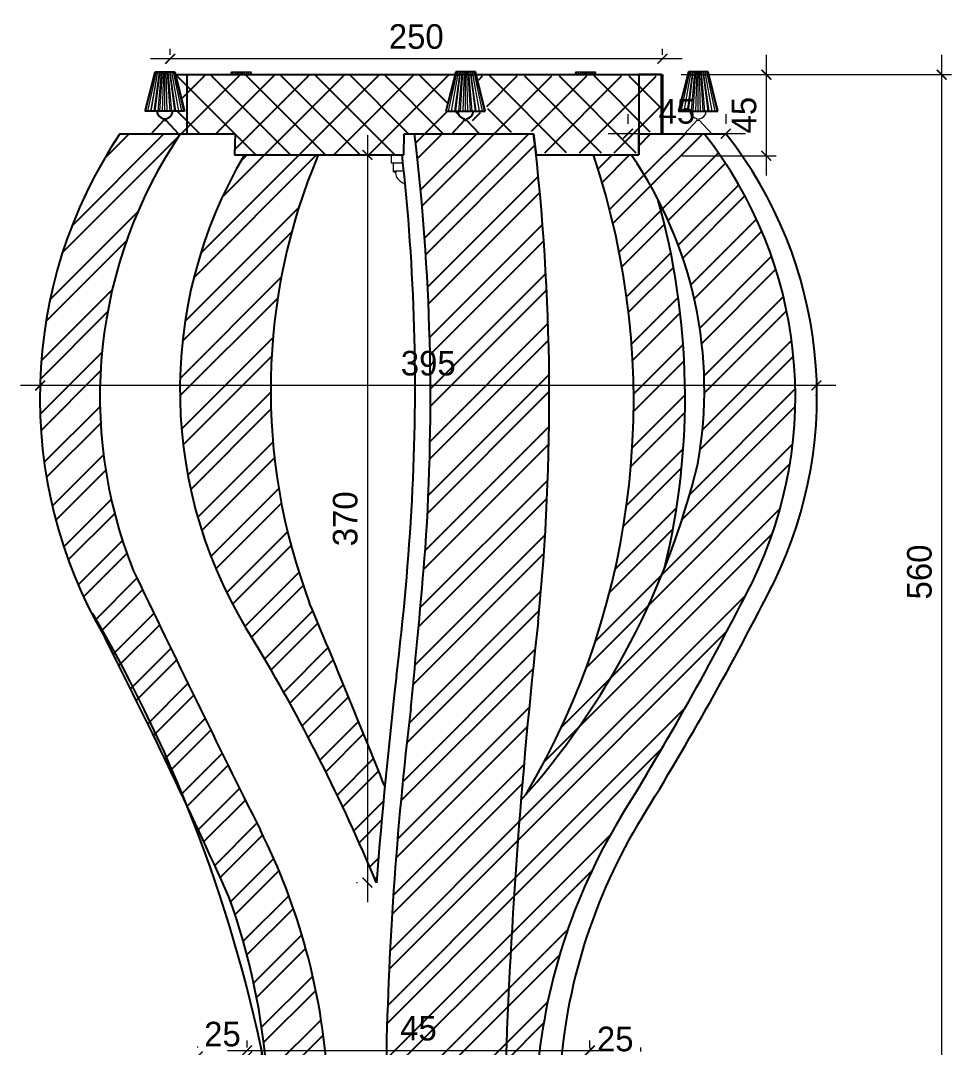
# Model space of a CAD drawing. Header units: inches. Extents: x -291016 to -124071, y 25078 to 137196.
# Drawn here: x -208868 to -208394, y 40666 to 41188 of the extents above; entities that cross this region are included whole.
import ezdxf

# ---------------------------------------------------------------- set-up
doc = ezdxf.new("R2010")
doc.units = ezdxf.units.IN
doc.header["$MEASUREMENT"] = 0
doc.layers.add('Interior - Lamp', color=7, linetype='Continuous')
doc.layers.add('Interior - Lamp_Pen_No__77', color=7, linetype='Continuous', lineweight=20, true_color=0xffeb28)
doc.dimstyles.new('50PEA1', dxfattribs={"dimscale": 0, "dimtxt": 12.5, "dimasz": 5, "dimexe": 5, "dimexo": 10, "dimgap": 5, "dimtad": 1, "dimdec": 0, "dimdsep": 46, "dimtxsty": 'Standard', "dimblk1": 'ARCHTICK', "dimblk2": 'ARCHTICK', "dimsah": 1, "dimcen": 2.5, "dimdle": 10, "dimclrd": 8, "dimclre": 8, "dimclrt": 7, "dimadec": 0, "dimazin": 0, "dimtfac": 1, "dimtdec": 0, "dimtix": 1, "dimtmove": 2, "dimatfit": 3, "dimldrblk": 'ARCHTICK', "dimfxl": 1, "dimtolj": 1, "dimtzin": 0, "dimlwd": 13, "dimlwe": 13, "dimarcsym": 0})
doc.dimstyles.get("Standard").update_dxf_attribs({"dimtxt": 0.18, "dimasz": 0.18, "dimexe": 0.18, "dimexo": 0.0625, "dimgap": 0.09, "dimtad": 0, "dimtih": 1, "dimtoh": 1, "dimdec": 4, "dimzin": 0, "dimdsep": 46, "dimtxsty": 'Standard', "dimcen": 0.09, "dimadec": 0, "dimazin": 0, "dimtfac": 1, "dimtdec": 4, "dimtofl": 0, "dimtmove": 0, "dimatfit": 3, "dimfxl": 1, "dimtolj": 1, "dimtzin": 0, "dimarcsym": 0})
pattern_1 = [(45, (-214826.907, -938.161), (-8.8388348, 8.8388348), []), (135, (-214826.907, -938.161), (-8.8388348, -8.8388348), [])]
pattern_2 = [(45, (-214826.907, -938.161), (-13.258252, 13.258252), []), (45, (-214818.068, -938.161), (-13.258252, 13.258252), [])]

# ---------------------------------------------------------------- blocks, each defined once
blk = doc.blocks.new('Section Elem_145')
at = {"layer": 'Interior - Lamp_Pen_No__77', "linetype": 'Continuous'}
for p, q in [((9048.2, 10442), (9098.2, 10642)), ((9051.6, 10442), (9099.9, 10642)), ((9061.6, 10442), (9104.9, 10642)), ((9076.8, 10442), (9112.5, 10642)), ((9077.5, 10442), (9112.8, 10642)), ((9093.4, 10442), (9120.8, 10642)), ((9098.2, 10642), (9099.9, 10642)), ((9098.2, 10442), (9123.2, 10642)), ((9099.9, 10642), (9104.9, 10642)), ((9104.9, 10642), (9112.5, 10642)), ((9112.5, 10642), (9112.8, 10642)), ((9112.8, 10642), (9120.8, 10642)), ((9113.7, 10442), (9130.9, 10642)), ((9120.8, 10642), (9123.2, 10642)), ((9122.3, 10442), (9135.2, 10642)), ((9123.2, 10642), (9130.9, 10642)), ((9130.9, 10642), (9135.2, 10642)), ((9135.2, 10642), (9142.3, 10642)), ((9136.4, 10442), (9142.3, 10642)), ((9142.3, 10642), (9148.2, 10642)), ((9148.2, 10642), (9154, 10642)), ((9148.2, 10442), (9148.2, 10642)), ((9154, 10642), (9161.1, 10642)), ((9159.9, 10442), (9154, 10642)), ((9161.1, 10642), (9165.4, 10642)), ((9174.1, 10442), (9161.1, 10642)), ((9165.4, 10642), (9173.2, 10642)), ((9182.6, 10442), (9165.4, 10642)), ((9173.2, 10642), (9175.6, 10642)), ((9198.2, 10442), (9173.2, 10642)), ((9175.6, 10642), (9183.5, 10642)), ((9203, 10442), (9175.6, 10642)), ((9183.5, 10642), (9183.9, 10642)), ((9218.9, 10442), (9183.5, 10642)), ((9183.9, 10642), (9191.5, 10642)), ((9219.6, 10442), (9183.9, 10642)), ((9191.5, 10642), (9196.5, 10642)), ((9234.8, 10442), (9191.5, 10642)), ((9196.5, 10642), (9198.2, 10642)), ((9244.8, 10442), (9196.5, 10642)), ((9248.2, 10442), (9198.2, 10642)), ((9048.2, 10442), (9051.6, 10442)), ((9051.6, 10442), (9061.6, 10442)), ((9061.6, 10442), (9076.8, 10442)), ((9076.8, 10442), (9077.5, 10442)), ((9077.5, 10442), (9093.4, 10442)), ((9093.4, 10442), (9098.2, 10442)), ((9098.2, 10442), (9113.7, 10442)), ((9109.5, 10431.7), (9108.2, 10442)), ((9113.7, 10442), (9122.3, 10442)), ((9122.3, 10442), (9136.4, 10442)), ((9136.4, 10442), (9148.2, 10442)), ((9148.2, 10442), (9159.9, 10442)), ((9159.9, 10442), (9174.1, 10442)), ((9174.1, 10442), (9182.6, 10442)), ((9182.6, 10442), (9198.2, 10442)), ((9186.8, 10431.7), (9188.2, 10442)), ((9198.2, 10442), (9203, 10442)), ((9203, 10442), (9218.9, 10442)), ((9218.9, 10442), (9219.6, 10442)), ((9219.6, 10442), (9234.8, 10442)), ((9234.8, 10442), (9244.8, 10442)), ((9244.8, 10442), (9248.2, 10442)), ((9078.2, 10326.2), (9143.2, 10396.2)), ((9113.5, 10422), (9109.5, 10431.7)), ((9119.9, 10413.7), (9113.5, 10422)), ((9128.2, 10407.4), (9119.9, 10413.7)), ((9137.8, 10403.4), (9128.2, 10407.4)), ((9143.2, 10402.7), (9137.8, 10403.4)), ((9143.2, 10396.2), (9143.2, 10402.7)), ((9143.2, 10396.2), (9143.3, 10396.2)), ((9143.3, 10396.2), (9143.8, 10396.2)), ((9143.8, 10396.2), (9144.6, 10396.2)), ((9144.6, 10396.2), (9145.7, 10396.2)), ((9145.7, 10396.2), (9146.9, 10396.2)), ((9146.9, 10396.2), (9148.2, 10396.2)), ((9148.2, 10396.2), (9149.5, 10396.2)), ((9149.5, 10396.2), (9150.7, 10396.2)), ((9150.7, 10396.2), (9151.7, 10396.2)), ((9151.7, 10396.2), (9152.5, 10396.2)), ((9152.5, 10396.2), (9153, 10396.2)), ((9153, 10396.2), (9153.2, 10396.2)), ((9153.2, 10402.7), (9158.5, 10403.4)), ((9153.2, 10396.2), (9153.2, 10402.7)), ((9218, 10326.3), (9153.2, 10396.2)), ((9158.5, 10403.4), (9168.2, 10407.4)), ((9168.2, 10407.4), (9176.5, 10413.7)), ((9176.5, 10413.7), (9182.8, 10422)), ((9182.8, 10422), (9186.8, 10431.7)), ((9078.2, 10326.2), (9080.6, 10326.2)), ((9080.6, 10326.2), (9087.5, 10326.2)), ((9087.5, 10326.2), (9098.7, 10326.2)), ((9098.7, 10326.2), (9113.2, 10326.2)), ((9113.2, 10326.2), (9130.1, 10326.2)), ((9130.1, 10326.2), (9148.2, 10326.2)), ((9148.2, 10326.2), (9166.3, 10326.2)), ((9166.3, 10326.2), (9183.2, 10326.2)), ((9183.2, 10326.2), (9183.3, 10326.2))]:
    blk.add_line(p, q, dxfattribs=at)
blk = doc.blocks.new('Section Elem_146')
at = {"layer": 'Interior - Lamp_Pen_No__77', "linetype": 'Continuous'}
for p, q in [((9482.7, 10627.1), (9486.4, 10642)), ((9484.5, 10627.1), (9488.1, 10642)), ((9486.4, 10642), (9488.1, 10642)), ((9488.1, 10642), (9493.1, 10642)), ((9489.9, 10627.1), (9493.1, 10642)), ((9493.1, 10642), (9500.7, 10642)), ((9498, 10627.1), (9500.7, 10642)), ((9498.4, 10627.1), (9501.1, 10642)), ((9500.7, 10642), (9501.1, 10642)), ((9501.1, 10642), (9509, 10642)), ((9507, 10627.1), (9509, 10642)), ((9509, 10642), (9511.4, 10642)), ((9509.5, 10627.1), (9511.4, 10642)), ((9511.4, 10642), (9519.2, 10642)), ((9517.9, 10627.1), (9519.2, 10642)), ((9519.2, 10642), (9523.5, 10642)), ((9522.5, 10627.1), (9523.5, 10642)), ((9523.5, 10642), (9530.5, 10642)), ((9530.1, 10627.1), (9530.5, 10642)), ((9530.5, 10642), (9536.4, 10642)), ((9536.4, 10642), (9542.3, 10642)), ((9536.4, 10627.1), (9536.4, 10642)), ((9542.3, 10642), (9549.4, 10642)), ((9542.7, 10627.1), (9542.3, 10642)), ((9549.4, 10642), (9553.6, 10642)), ((9550.3, 10627.1), (9549.4, 10642)), ((9553.6, 10642), (9561.4, 10642)), ((9554.9, 10627.1), (9553.6, 10642)), ((9561.4, 10642), (9563.8, 10642)), ((9563.3, 10627.1), (9561.4, 10642)), ((9563.8, 10642), (9571.8, 10642)), ((9565.9, 10627.1), (9563.8, 10642)), ((9571.8, 10642), (9572.1, 10642)), ((9574.4, 10627.1), (9571.8, 10642)), ((9572.1, 10642), (9579.7, 10642)), ((9574.8, 10627.1), (9572.1, 10642)), ((9579.7, 10642), (9584.7, 10642)), ((9583, 10627.1), (9579.7, 10642)), ((9584.7, 10642), (9586.4, 10642)), ((9588.3, 10627.1), (9584.7, 10642)), ((9590.2, 10627.1), (9586.4, 10642))]:
    blk.add_line(p, q, dxfattribs=at)
blk = doc.blocks.new('Section Elem_147')
at = {"layer": 'Interior - Lamp_Pen_No__77', "linetype": 'Continuous'}
for p, q in [((10576.8, 10442), (10626.8, 10642)), ((10580.3, 10442), (10628.6, 10642)), ((10590.2, 10442), (10633.5, 10642)), ((10605.4, 10442), (10641.1, 10642)), ((10606.1, 10442), (10641.5, 10642)), ((10622.1, 10442), (10649.5, 10642)), ((10626.8, 10642), (10628.6, 10642)), ((10626.8, 10442), (10651.8, 10642)), ((10628.6, 10642), (10633.5, 10642)), ((10633.5, 10642), (10641.1, 10642)), ((10641.1, 10642), (10641.5, 10642)), ((10641.5, 10642), (10649.5, 10642)), ((10642.4, 10442), (10659.6, 10642)), ((10649.5, 10642), (10651.8, 10642)), ((10651, 10442), (10663.9, 10642)), ((10651.8, 10642), (10659.6, 10642)), ((10659.6, 10642), (10663.9, 10642)), ((10663.9, 10642), (10671, 10642)), ((10665.1, 10442), (10671, 10642)), ((10671, 10642), (10676.8, 10642)), ((10676.8, 10642), (10682.7, 10642)), ((10676.8, 10442), (10676.8, 10642)), ((10682.7, 10642), (10689.8, 10642)), ((10688.6, 10442), (10682.7, 10642)), ((10689.8, 10642), (10694.1, 10642)), ((10702.7, 10442), (10689.8, 10642)), ((10694.1, 10642), (10701.8, 10642)), ((10711.3, 10442), (10694.1, 10642)), ((10701.8, 10642), (10704.2, 10642)), ((10726.8, 10442), (10701.8, 10642)), ((10704.2, 10642), (10712.2, 10642)), ((10731.6, 10442), (10704.2, 10642)), ((10712.2, 10642), (10712.6, 10642)), ((10747.6, 10442), (10712.2, 10642)), ((10712.6, 10642), (10720.2, 10642)), ((10748.3, 10442), (10712.6, 10642)), ((10720.2, 10642), (10725.1, 10642)), ((10763.5, 10442), (10720.2, 10642)), ((10725.1, 10642), (10726.8, 10642)), ((10773.4, 10442), (10725.1, 10642)), ((10776.8, 10442), (10726.8, 10642)), ((10576.8, 10442), (10580.3, 10442)), ((10580.3, 10442), (10590.2, 10442)), ((10590.2, 10442), (10605.4, 10442)), ((10605.4, 10442), (10606.1, 10442)), ((10606.1, 10442), (10622.1, 10442)), ((10622.1, 10442), (10626.8, 10442)), ((10626.8, 10442), (10642.4, 10442)), ((10638.2, 10431.7), (10636.8, 10442)), ((10642.4, 10442), (10651, 10442)), ((10651, 10442), (10665.1, 10442)), ((10665.1, 10442), (10676.8, 10442)), ((10676.8, 10442), (10688.6, 10442)), ((10688.6, 10442), (10702.7, 10442)), ((10702.7, 10442), (10711.3, 10442)), ((10711.3, 10442), (10726.8, 10442)), ((10715.5, 10431.7), (10716.8, 10442)), ((10726.8, 10442), (10731.6, 10442)), ((10731.6, 10442), (10747.6, 10442)), ((10747.6, 10442), (10748.3, 10442)), ((10748.3, 10442), (10763.5, 10442)), ((10763.5, 10442), (10773.4, 10442)), ((10773.4, 10442), (10776.8, 10442)), ((10606.9, 10326.3), (10671.8, 10396.2)), ((10642.2, 10422), (10638.2, 10431.7)), ((10648.6, 10413.7), (10642.2, 10422)), ((10656.8, 10407.4), (10648.6, 10413.7)), ((10666.5, 10403.4), (10656.8, 10407.4)), ((10671.9, 10402.7), (10666.5, 10403.4)), ((10671.8, 10396.2), (10671.8, 10402.7)), ((10671.8, 10396.2), (10672, 10396.2)), ((10672, 10396.2), (10672.5, 10396.2)), ((10672.5, 10396.2), (10673.3, 10396.2)), ((10673.3, 10396.2), (10674.3, 10396.2)), ((10674.3, 10396.2), (10675.6, 10396.2)), ((10675.6, 10396.2), (10676.8, 10396.2)), ((10676.8, 10396.2), (10678.1, 10396.2)), ((10678.1, 10396.2), (10679.3, 10396.2)), ((10679.3, 10396.2), (10680.4, 10396.2)), ((10680.4, 10396.2), (10681.2, 10396.2)), ((10681.2, 10396.2), (10681.7, 10396.2)), ((10681.7, 10396.2), (10681.8, 10396.2)), ((10681.8, 10402.7), (10687.2, 10403.4)), ((10681.8, 10396.2), (10681.8, 10402.7)), ((10746.8, 10326.2), (10681.8, 10396.2)), ((10687.2, 10403.4), (10696.8, 10407.4)), ((10696.8, 10407.4), (10705.1, 10413.7)), ((10705.1, 10413.7), (10711.5, 10422)), ((10711.5, 10422), (10715.5, 10431.7)), ((10616.4, 10326.2), (10627.4, 10326.2)), ((10627.4, 10326.2), (10641.8, 10326.2)), ((10641.8, 10326.2), (10658.7, 10326.2)), ((10658.7, 10326.2), (10676.8, 10326.2)), ((10676.8, 10326.2), (10695, 10326.2)), ((10695, 10326.2), (10711.8, 10326.2)), ((10711.8, 10326.2), (10726.3, 10326.2)), ((10726.3, 10326.2), (10737.5, 10326.2)), ((10737.5, 10326.2), (10744.5, 10326.2)), ((10744.5, 10326.2), (10745.1, 10326.2))]:
    blk.add_line(p, q, dxfattribs=at)
blk = doc.blocks.new('Section Elem_148')
at = {"layer": 'Interior - Lamp_Pen_No__77', "linetype": 'Continuous'}
for p, q in [((11760.2, 10442), (11810.2, 10642)), ((11763.6, 10442), (11811.9, 10642)), ((11773.6, 10442), (11816.9, 10642)), ((11788.8, 10442), (11824.5, 10642)), ((11789.5, 10442), (11824.8, 10642)), ((11805.4, 10442), (11832.8, 10642)), ((11810.2, 10642), (11811.9, 10642)), ((11810.2, 10442), (11835.2, 10642)), ((11811.9, 10642), (11816.9, 10642)), ((11816.9, 10642), (11824.5, 10642)), ((11824.5, 10642), (11824.8, 10642)), ((11824.8, 10642), (11832.8, 10642)), ((11825.7, 10442), (11843, 10642)), ((11832.8, 10642), (11835.2, 10642)), ((11834.3, 10442), (11847.2, 10642)), ((11835.2, 10642), (11843, 10642)), ((11843, 10642), (11847.2, 10642)), ((11847.2, 10642), (11854.3, 10642)), ((11848.4, 10442), (11854.3, 10642)), ((11854.3, 10642), (11860.2, 10642)), ((11860.2, 10642), (11866.1, 10642)), ((11860.2, 10442), (11860.2, 10642)), ((11866.1, 10642), (11873.1, 10642)), ((11871.9, 10442), (11866.1, 10642)), ((11873.1, 10642), (11877.4, 10642)), ((11886.1, 10442), (11873.1, 10642)), ((11877.4, 10642), (11885.2, 10642)), ((11894.6, 10442), (11877.4, 10642)), ((11885.2, 10642), (11887.6, 10642)), ((11910.2, 10442), (11885.2, 10642)), ((11887.6, 10642), (11895.5, 10642)), ((11915, 10442), (11887.6, 10642)), ((11895.5, 10642), (11895.9, 10642)), ((11930.9, 10442), (11895.5, 10642)), ((11895.9, 10642), (11903.5, 10642)), ((11931.6, 10442), (11895.9, 10642)), ((11903.5, 10642), (11908.5, 10642)), ((11946.8, 10442), (11903.5, 10642)), ((11908.5, 10642), (11910.2, 10642)), ((11956.8, 10442), (11908.5, 10642)), ((11960.2, 10442), (11910.2, 10642)), ((11760.2, 10442), (11763.6, 10442)), ((11763.6, 10442), (11773.6, 10442)), ((11773.6, 10442), (11788.8, 10442)), ((11788.8, 10442), (11789.5, 10442)), ((11789.5, 10442), (11805.4, 10442)), ((11805.4, 10442), (11810.2, 10442)), ((11810.2, 10442), (11825.7, 10442)), ((11821.5, 10431.7), (11820.2, 10442)), ((11825.7, 10442), (11834.3, 10442)), ((11834.3, 10442), (11848.4, 10442)), ((11848.4, 10442), (11860.2, 10442)), ((11860.2, 10442), (11871.9, 10442)), ((11871.9, 10442), (11886.1, 10442)), ((11886.1, 10442), (11894.6, 10442)), ((11894.6, 10442), (11910.2, 10442)), ((11898.8, 10431.7), (11900.2, 10442)), ((11910.2, 10442), (11915, 10442)), ((11915, 10442), (11930.9, 10442)), ((11930.9, 10442), (11931.6, 10442)), ((11931.6, 10442), (11946.8, 10442)), ((11946.8, 10442), (11956.8, 10442)), ((11956.8, 10442), (11960.2, 10442)), ((11790.3, 10326.3), (11855.2, 10396.2)), ((11825.5, 10422), (11821.5, 10431.7)), ((11831.9, 10413.7), (11825.5, 10422)), ((11840.2, 10407.4), (11831.9, 10413.7)), ((11849.8, 10403.4), (11840.2, 10407.4)), ((11855.2, 10402.7), (11849.8, 10403.4)), ((11855.2, 10396.2), (11855.2, 10402.7)), ((11855.2, 10396.2), (11855.4, 10396.2)), ((11855.4, 10396.2), (11855.9, 10396.2)), ((11855.9, 10396.2), (11856.6, 10396.2)), ((11856.6, 10396.2), (11857.7, 10396.2)), ((11857.7, 10396.2), (11858.9, 10396.2)), ((11858.9, 10396.2), (11860.2, 10396.2)), ((11860.2, 10396.2), (11861.5, 10396.2)), ((11861.5, 10396.2), (11862.7, 10396.2)), ((11862.7, 10396.2), (11863.7, 10396.2)), ((11863.7, 10396.2), (11864.5, 10396.2)), ((11864.5, 10396.2), (11865, 10396.2)), ((11865, 10396.2), (11865.2, 10396.2)), ((11865.2, 10402.7), (11870.5, 10403.4)), ((11865.2, 10396.2), (11865.2, 10402.7)), ((11930.2, 10326.2), (11865.2, 10396.2)), ((11870.5, 10403.4), (11880.2, 10407.4)), ((11880.2, 10407.4), (11888.5, 10413.7)), ((11888.5, 10413.7), (11894.8, 10422)), ((11894.8, 10422), (11898.8, 10431.7)), ((11829.7, 10326.2), (11842.1, 10326.2)), ((11842.1, 10326.2), (11860.2, 10326.2)), ((11860.2, 10326.2), (11878.3, 10326.2)), ((11878.3, 10326.2), (11895.2, 10326.2)), ((11895.2, 10326.2), (11909.7, 10326.2)), ((11909.7, 10326.2), (11920.8, 10326.2)), ((11920.8, 10326.2), (11927.8, 10326.2)), ((11927.8, 10326.2), (11930.2, 10326.2))]:
    blk.add_line(p, q, dxfattribs=at)
blk = doc.blocks.new('Section Elem_149')
at = {"layer": 'Interior - Lamp_Pen_No__77', "linetype": 'Continuous'}
for p, q in [((11234.1, 10627.1), (11237.9, 10642)), ((11236, 10627.1), (11239.6, 10642)), ((11237.9, 10642), (11239.6, 10642)), ((11239.6, 10642), (11244.6, 10642)), ((11241.3, 10627.1), (11244.6, 10642)), ((11244.6, 10642), (11252.2, 10642)), ((11249.5, 10627.1), (11252.2, 10642)), ((11249.9, 10627.1), (11252.5, 10642)), ((11252.2, 10642), (11252.5, 10642)), ((11252.5, 10642), (11260.5, 10642)), ((11258.4, 10627.1), (11260.5, 10642)), ((11260.5, 10642), (11262.9, 10642)), ((11261, 10627.1), (11262.9, 10642)), ((11262.9, 10642), (11270.6, 10642)), ((11269.4, 10627.1), (11270.6, 10642)), ((11270.6, 10642), (11274.9, 10642)), ((11274, 10627.1), (11274.9, 10642)), ((11274.9, 10642), (11282, 10642)), ((11281.5, 10627.1), (11282, 10642)), ((11282, 10642), (11287.9, 10642)), ((11287.9, 10642), (11293.7, 10642)), ((11287.9, 10627.1), (11287.9, 10642)), ((11293.7, 10642), (11300.8, 10642)), ((11294.2, 10627.1), (11293.7, 10642)), ((11300.8, 10642), (11305.1, 10642)), ((11301.8, 10627.1), (11300.8, 10642)), ((11305.1, 10642), (11312.9, 10642)), ((11306.4, 10627.1), (11305.1, 10642)), ((11312.9, 10642), (11315.3, 10642)), ((11314.7, 10627.1), (11312.9, 10642)), ((11315.3, 10642), (11323.2, 10642)), ((11317.3, 10627.1), (11315.3, 10642)), ((11323.2, 10642), (11323.6, 10642)), ((11325.9, 10627.1), (11323.2, 10642)), ((11323.6, 10642), (11331.2, 10642)), ((11326.2, 10627.1), (11323.6, 10642)), ((11331.2, 10642), (11336.2, 10642)), ((11334.4, 10627.1), (11331.2, 10642)), ((11336.2, 10642), (11337.9, 10642)), ((11339.8, 10627.1), (11336.2, 10642)), ((11341.6, 10627.1), (11337.9, 10642))]:
    blk.add_line(p, q, dxfattribs=at)
blk = doc.blocks.new('Section Elem_150')
at = {"layer": 'Interior - Lamp_Pen_No__77', "linetype": 'Continuous'}
for p, q in [((10298.3, 10218.8), (10298.3, 10178.3)), ((10298.3, 10178.3), (10301.2, 10178.3)), ((10301.2, 10178.3), (10309.7, 10178.3)), ((10308.3, 10178.3), (10308.3, 10137.8)), ((10308.3, 10137.8), (10311, 10137.8)), ((10309.7, 10178.3), (10323.6, 10178.3)), ((10309.8, 10132.8), (10309.8, 10137.8)), ((10309.8, 10132.8), (10309.9, 10132.8)), ((10309.9, 10132.8), (10310.2, 10132.8)), ((10310.2, 10132.8), (10310.7, 10132.8)), ((10310.7, 10132.8), (10311.3, 10132.8)), ((10311, 10137.8), (10319, 10137.8)), ((10311.3, 10132.8), (10312, 10132.8)), ((10312, 10132.8), (10312.9, 10132.8)), ((10312.9, 10132.8), (10313.8, 10132.8)), ((10313.8, 10132.8), (10314.8, 10132.8)), ((10314.8, 10132.8), (10315.8, 10132.8)), ((10315.8, 10132.8), (10316.7, 10132.8)), ((10316.7, 10132.8), (10317.6, 10132.8)), ((10317.6, 10132.8), (10318.3, 10132.8)), ((10318.3, 10132.8), (10319, 10132.8)), ((10319, 10137.8), (10331.9, 10137.8)), ((10319, 10132.8), (10319.4, 10132.8)), ((10319.4, 10132.8), (10319.7, 10132.8)), ((10319.7, 10132.8), (10319.8, 10132.8)), ((10319.8, 10132.8), (10319.8, 10137.8)), ((10321.7, 10131.4), (10321, 10124.6)), ((10323.5, 10137.8), (10321.7, 10131.4)), ((10323.6, 10178.3), (10342.2, 10178.3)), ((10331.9, 10137.8), (10349.3, 10137.8)), ((10342.2, 10178.3), (10358.9, 10178.3)), ((10349.3, 10137.8), (10363.5, 10137.8)), ((10321, 10124.6), (10321.7, 10117.8)), ((10321.7, 10117.8), (10323.5, 10111.4)), ((10323.5, 10111.4), (10326.7, 10104.6)), ((10326.7, 10104.6), (10330.7, 10098.6)), ((10330.7, 10098.6), (10343.7, 10085.9)), ((10343.7, 10085.9), (10358.3, 10076.7)), ((10358.3, 10076.7), (10370.2, 10072.7))]:
    blk.add_line(p, q, dxfattribs=at)
blk = doc.blocks.new('_ArchTick')
at = {"color": 0, "const_width": 0.15}
blk.add_lwpolyline([(-0.5, -0.5), (0.5, 0.5)], dxfattribs=at)
blk = doc.blocks.new('*D648')
at = {"color": 8, "lineweight": 13, "transparency": 16777216}
for p, q in [((-208791.51, 41170.1), (-208791.51, 41173.08)), ((-208541.22, 41170.05), (-208541.22, 41173.08)), ((-208531.22, 41168.08), (-208801.51, 41168.08))]:
    blk.add_line(p, q, dxfattribs=at)
at = {"layer": 'Defpoints', "color": 0, "transparency": 16777216}
for p in [(-208791.51, 41168.08), (-208791.51, 41160.1), (-208541.22, 41160.05)]:
    blk.add_point(p, dxfattribs=at)
at = {"color": 8, "lineweight": 13, "transparency": 16777216, "xscale": 5, "yscale": 5, "zscale": 5, "rotation": 180}
blk.add_blockref('_ArchTick', (-208791.51, 41168.08), dxfattribs=at)
at = {"color": 8, "lineweight": 13, "transparency": 16777216, "xscale": 5, "yscale": 5, "zscale": 5}
blk.add_blockref('_ArchTick', (-208541.22, 41168.08), dxfattribs=at)
at = {"color": 7, "transparency": 16777216, "insert": (-208666.37, 41179.33), "char_height": 12.5, "attachment_point": 5}
blk.add_mtext('\\A1;250', dxfattribs=at)
blk = doc.blocks.new('*D426')
at = {"color": 8, "lineweight": 13, "transparency": 16777216}
for p, q in [((-208452.94, 41002.04), (-208867.63, 41002.04)), ((-208857.63, 40996.77), (-208857.63, 40997.04)), ((-208462.94, 40996.77), (-208462.94, 40997.04))]:
    blk.add_line(p, q, dxfattribs=at)
at = {"layer": 'Defpoints', "color": 0, "transparency": 16777216}
for p in [(-208857.63, 41006.77), (-208462.94, 41006.77), (-208857.63, 41002.04)]:
    blk.add_point(p, dxfattribs=at)
at = {"color": 8, "lineweight": 13, "transparency": 16777216, "xscale": 5, "yscale": 5, "zscale": 5, "rotation": 180}
blk.add_blockref('_ArchTick', (-208857.63, 41002.04), dxfattribs=at)
at = {"color": 8, "lineweight": 13, "transparency": 16777216, "xscale": 5, "yscale": 5, "zscale": 5}
blk.add_blockref('_ArchTick', (-208462.94, 41002.04), dxfattribs=at)
at = {"color": 7, "transparency": 16777216, "insert": (-208660.28, 41013.29), "char_height": 12.5, "attachment_point": 5}
blk.add_mtext('\\A1;395', dxfattribs=at)
blk = doc.blocks.new('*D427')
at = {"color": 8, "lineweight": 13, "transparency": 16777216}
for p, q in [((-208691.21, 41129.22), (-208691.21, 40739.32)), ((-208682.98, 41119.22), (-208686.21, 41119.22)), ((-208696.69, 40749.32), (-208696.21, 40749.32))]:
    blk.add_line(p, q, dxfattribs=at)
at = {"layer": 'Defpoints', "color": 0, "transparency": 16777216}
for p in [(-208692.98, 41119.22), (-208691.21, 40749.32), (-208686.69, 40749.32)]:
    blk.add_point(p, dxfattribs=at)
at = {"color": 8, "lineweight": 13, "transparency": 16777216, "xscale": 5, "yscale": 5, "zscale": 5}
for p, rotation in [((-208691.21, 41119.22), 90), ((-208691.21, 40749.32), 270)]:
    blk.add_blockref('_ArchTick', p, dxfattribs=dict(at, rotation=rotation))
at = {"color": 7, "transparency": 16777216, "insert": (-208702.46, 40934.27), "char_height": 12.5, "attachment_point": 5, "rotation": 90}
blk.add_mtext('\\A1;370', dxfattribs=at)
blk = doc.blocks.new('*D428')
at = {"color": 8, "lineweight": 13, "transparency": 16777216}
for p, q in [((-208558.71, 41140.02), (-208558.71, 41135.02)), ((-208508.98, 41139.93), (-208508.98, 41135.02)), ((-208498.98, 41130.02), (-208568.71, 41130.02))]:
    blk.add_line(p, q, dxfattribs=at)
at = {"layer": 'Defpoints', "color": 0, "transparency": 16777216}
for p in [(-208558.71, 41130.02), (-208558.71, 41130.02), (-208508.98, 41129.93)]:
    blk.add_point(p, dxfattribs=at)
at = {"color": 8, "lineweight": 13, "transparency": 16777216, "xscale": 5, "yscale": 5, "zscale": 5, "rotation": 180}
blk.add_blockref('_ArchTick', (-208558.71, 41130.02), dxfattribs=at)
at = {"color": 8, "lineweight": 13, "transparency": 16777216, "xscale": 5, "yscale": 5, "zscale": 5}
blk.add_blockref('_ArchTick', (-208508.98, 41130.02), dxfattribs=at)
at = {"color": 7, "transparency": 16777216, "insert": (-208533.85, 41141.27), "char_height": 12.5, "attachment_point": 5}
blk.add_mtext('\\A1;45', dxfattribs=at)
blk = doc.blocks.new('*D430')
at = {"color": 8, "lineweight": 13, "transparency": 16777216}
for p, q in [((-208399.21, 41170.05), (-208399.21, 40644.41)), ((-208531.22, 41160.05), (-208394.21, 41160.05)), ((-208531.22, 40654.41), (-208394.21, 40654.41))]:
    blk.add_line(p, q, dxfattribs=at)
at = {"layer": 'Defpoints', "color": 0, "transparency": 16777216}
for p in [(-208541.22, 41160.05), (-208541.22, 40654.41), (-208399.21, 40654.41)]:
    blk.add_point(p, dxfattribs=at)
at = {"color": 8, "lineweight": 13, "transparency": 16777216, "xscale": 5, "yscale": 5, "zscale": 5}
for p, rotation in [((-208399.21, 41160.05), 90), ((-208399.21, 40654.41), 270)]:
    blk.add_blockref('_ArchTick', p, dxfattribs=dict(at, rotation=rotation))
at = {"color": 7, "transparency": 16777216, "insert": (-208410.46, 40907.23), "char_height": 12.5, "attachment_point": 5, "rotation": 90}
blk.add_mtext('\\A1;560', dxfattribs=at)
blk = doc.blocks.new('*D651')
at = {"color": 8, "lineweight": 13, "transparency": 16777216}
for p, q in [((-208488.41, 41170.05), (-208488.41, 41108.84)), ((-208531.66, 41160.05), (-208483.41, 41160.05)), ((-208531.22, 41118.84), (-208483.41, 41118.84))]:
    blk.add_line(p, q, dxfattribs=at)
at = {"layer": 'Defpoints', "color": 0, "transparency": 16777216}
for p in [(-208541.66, 41160.05), (-208541.22, 41118.84), (-208488.41, 41118.84)]:
    blk.add_point(p, dxfattribs=at)
at = {"color": 8, "lineweight": 13, "transparency": 16777216, "xscale": 5, "yscale": 5, "zscale": 5}
for p, rotation in [((-208488.41, 41160.05), 90), ((-208488.41, 41118.84), 270)]:
    blk.add_blockref('_ArchTick', p, dxfattribs=dict(at, rotation=rotation))
at = {"color": 7, "transparency": 16777216, "insert": (-208499.66, 41139.44), "char_height": 12.5, "attachment_point": 5, "rotation": 90}
blk.add_mtext('\\A1;45', dxfattribs=at)
blk = doc.blocks.new('*D525')
at = {"color": 8, "lineweight": 13, "transparency": 16777216}
for p, q in [((-208752.43, 40665.45), (-208752.43, 40669)), ((-208578.1, 40665.45), (-208578.1, 40669)), ((-208762.43, 40664), (-208568.1, 40664))]:
    blk.add_line(p, q, dxfattribs=at)
at = {"layer": 'Defpoints', "color": 0, "transparency": 16777216}
for p in [(-208578.1, 40664), (-208752.43, 40655.45), (-208578.1, 40655.45)]:
    blk.add_point(p, dxfattribs=at)
at = {"color": 8, "lineweight": 13, "transparency": 16777216, "xscale": 5, "yscale": 5, "zscale": 5, "rotation": 180}
blk.add_blockref('_ArchTick', (-208752.43, 40664), dxfattribs=at)
at = {"color": 8, "lineweight": 13, "transparency": 16777216, "xscale": 5, "yscale": 5, "zscale": 5}
blk.add_blockref('_ArchTick', (-208578.1, 40664), dxfattribs=at)
at = {"color": 7, "transparency": 16777216, "insert": (-208665.27, 40675.25), "char_height": 12.5, "attachment_point": 5}
blk.add_mtext('\\A1;45', dxfattribs=at)
blk = doc.blocks.new('*D830')
at = {"color": 8, "lineweight": 13, "transparency": 16777216}
for p, q in [((-208578.1, 40665.45), (-208578.1, 40663.5)), ((-208552.34, 40665.45), (-208552.34, 40663.5)), ((-208578.1, 40658.5), (-208583.1, 40658.5)), ((-208552.34, 40658.5), (-208578.1, 40658.5)), ((-208552.34, 40658.5), (-208547.34, 40658.5))]:
    blk.add_line(p, q, dxfattribs=at)
at = {"layer": 'Defpoints', "color": 0, "transparency": 16777216}
for p in [(-208578.1, 40658.5), (-208578.1, 40655.45), (-208552.34, 40655.45)]:
    blk.add_point(p, dxfattribs=at)
at = {"color": 8, "lineweight": 13, "transparency": 16777216, "xscale": 5, "yscale": 5, "zscale": 5}
blk.add_blockref('_ArchTick', (-208578.1, 40658.5), dxfattribs=at)
at = {"color": 8, "lineweight": 13, "transparency": 16777216, "xscale": 5, "yscale": 5, "zscale": 5, "rotation": 180}
blk.add_blockref('_ArchTick', (-208552.34, 40658.5), dxfattribs=at)
at = {"color": 7, "transparency": 16777216, "insert": (-208565.22, 40669.75), "char_height": 12.5, "attachment_point": 5}
blk.add_mtext('\\A1;25', dxfattribs=at)
blk = doc.blocks.new('*D831')
at = {"color": 8, "lineweight": 13, "transparency": 16777216}
for p, q in [((-208777.43, 40665.45), (-208777.43, 40666)), ((-208752.43, 40665.45), (-208752.43, 40666)), ((-208777.43, 40661), (-208782.43, 40661)), ((-208777.43, 40661), (-208752.43, 40661)), ((-208752.43, 40661), (-208747.43, 40661))]:
    blk.add_line(p, q, dxfattribs=at)
at = {"layer": 'Defpoints', "color": 0, "transparency": 16777216}
for p in [(-208752.43, 40661), (-208777.43, 40655.45), (-208752.43, 40655.45)]:
    blk.add_point(p, dxfattribs=at)
at = {"color": 8, "lineweight": 13, "transparency": 16777216, "xscale": 5, "yscale": 5, "zscale": 5}
blk.add_blockref('_ArchTick', (-208777.43, 40661), dxfattribs=at)
at = {"color": 8, "lineweight": 13, "transparency": 16777216, "xscale": 5, "yscale": 5, "zscale": 5, "rotation": 180}
blk.add_blockref('_ArchTick', (-208752.43, 40661), dxfattribs=at)
at = {"color": 7, "transparency": 16777216, "insert": (-208764.93, 40672.25), "char_height": 12.5, "attachment_point": 5}
blk.add_mtext('\\A1;25', dxfattribs=at)

msp = doc.modelspace()

# ---------------------------------------------------------------- hatches: boundary and pattern name
h = msp.add_hatch()
h.set_pattern_fill('ANSI37', color=3, scale=100, style=0)
h.set_pattern_definition(pattern_1)
h.paths.add_polyline_path([(-208646.7, 41160.047), (-208788.8213, 41160.047), (-208784.1947, 41141.5406), (-208784.5354, 41141.5406), (-208790.1947, 41141.5406, -0.26794919), (-208792.1322, 41138.1245), (-208792.1947, 41138.0765), (-208792.2858, 41138.0388, -0.04692611), (-208792.9654, 41137.7573), (-208793.1594, 41137.6769), (-208793.5241, 41137.6289, -0.0109524), (-208793.6947, 41137.6065), (-208793.6947, 41137.6065), (-208793.6947, 41136.9563), (-208787.1696, 41129.9293), (-208758.4486, 41129.9293), (-208758.8454, 41119.2169), (-208672.6726, 41119.2169), (-208672.5086, 41130.0098), (-208648.3044, 41129.9802), (-208641.8266, 41136.9563), (-208641.8266, 41137.6064, -0.00205152), (-208641.8592, 41137.6107), (-208642.3619, 41137.6769), (-208642.7877, 41137.8533, -0.00860757), (-208642.9152, 41137.9061), (-208643.3266, 41138.0765), (-208643.6121, 41138.2956, -0.02257731), (-208643.8992, 41138.5159), (-208644.155, 41138.7122), (-208644.3154, 41138.9213, -0.03582744), (-208644.6648, 41139.3765), (-208644.7907, 41139.5406), (-208644.856, 41139.6984, -0.04841878), (-208645.1525, 41140.4142), (-208645.1903, 41140.5053), (-208645.2011, 41140.5872, -0.06017741), (-208645.3266, 41141.5406), (-208646.3266, 41141.5406), (-208651.3266, 41141.5406)])
h = msp.add_hatch()
h.set_pattern_fill('ANSI37', color=3, scale=100, style=0)
h.set_pattern_definition(pattern_1)
h.paths.add_polyline_path([(-208541.9066, 41159.3386), (-208635.2105, 41159.3978), (-208629.9066, 41141.8386), (-208636.9066, 41139.8386), (-208637.9066, 41136.8386), (-208633.4071, 41129.9619), (-208606.9066, 41131.3386), (-208602.9066, 41120.3386), (-208553.9066, 41120.3386), (-208553.9066, 41130.8386), (-208541.9066, 41130.8386)])
h.paths.add_polyline_path([(-208547.3891, 41150.6412), (-208520.3057, 41150.6412), (-208520.3057, 41131.8912), (-208547.3891, 41131.8912)], flags=9)
h = msp.add_hatch()
h.set_pattern_fill('ANSI32', color=4, scale=50, style=0)
h.set_pattern_definition(pattern_2)
h.paths.add_polyline_path([(-208786.3647, 41129.9293), (-208817.1198, 41129.9293, 0.2871292), (-208824.8192, 40873.9397, -0.01212758), (-208761.6592, 40742.1708, -0.0658648), (-208742.705, 40655.4469), (-208711.9276, 40655.4469, 0.09657482), (-208745.6501, 40775.941, -0.00386283), (-208810.16, 40907.6836, -0.24861637)])
h = msp.add_hatch()
h.set_pattern_fill('ANSI32', color=4, scale=50, style=0)
h.set_pattern_definition(pattern_2)
h.paths.add_polyline_path([(-208606.7037, 41129.9293), (-208634.3329, 41129.9631), (-208634.3015, 41129.9293), (-208634.3331, 41129.9631), (-208667.2198, 41130.0033, -0.04675372), (-208661.7227, 40919.3116, -0.00422534), (-208669.1883, 40837.8093, 0.02547827), (-208681.7549, 40655.4469), (-208620.9873, 40655.4469, -0.01913597), (-208604.4334, 40881.8853, 0.05472939)])
h = msp.add_hatch()
h.set_pattern_fill('ANSI32', color=4, scale=50, style=0)
h.set_pattern_definition(pattern_2)
h.paths.add_polyline_path([(-208520.0215, 41129.9509), (-208553.2448, 41130.0161), (-208553.273, 41119.2169), (-208557.0298, 41119.2169, -0.19823988), (-208523.2446, 40962.2537, -0.12414119), (-208613.1561, 40791.1995, 0.01145805), (-208620.9873, 40655.4469), (-208604.5832, 40655.4469, -0.11293408), (-208562.5261, 40782.4773, 0.02139643), (-208495.6391, 40901.7911, 0.28933466)])
h = msp.add_hatch()
h.set_pattern_fill('ANSI32', color=4, scale=50, style=0)
h.set_pattern_definition(pattern_2)
h.paths.add_polyline_path([(-208716.2216, 41119.2169), (-208753.7914, 41119.2169, 0.2855234), (-208748.5733, 40871.6222, -0.03672917), (-208686.6591, 40749.2476, -0.00428694), (-208682.397, 40798.2547, 0.00399766), (-208720.5942, 40891.2914, -0.19266802)])
h = msp.add_hatch()
h.set_pattern_fill('ANSI32', color=4, scale=50, style=0)
h.set_pattern_definition(pattern_2)
h.paths.add_polyline_path([(-208543.5616, 41096.8127, 0.03108552), (-208557.0298, 41119.2169), (-208576.3065, 41119.2169, -0.21826624), (-208610.6661, 40794.0032, 0.08612572), (-208540.0755, 40909.2315, 0.12875232)])

# ---------------------------------------------------------------- linework, layer by layer
for p, q in [((-208804.1947, 41141.5406), (-208799.1947, 41161.5406)), ((-208799.1947, 41161.5406), (-208789.1947, 41161.5406)), ((-208789.1947, 41161.5406), (-208784.1947, 41141.5406)), ((-208788.8213, 41160.047), (-208541.6614, 41160.047)), ((-208646.3266, 41161.5406), (-208651.3266, 41141.5406)), ((-208636.3266, 41161.5406), (-208646.3266, 41161.5406)), ((-208631.3266, 41141.5406), (-208636.3266, 41161.5406)), ((-208541.2238, 41160.047), (-208541.2238, 41130.0135)), ((-208527.9933, 41161.5406), (-208532.9933, 41141.5406)), ((-208517.9933, 41161.5406), (-208527.9933, 41161.5406)), ((-208512.9933, 41141.5406), (-208517.9933, 41161.5406)), ((-208784.1947, 41141.5406), (-208804.1947, 41141.5406)), ((-208651.3266, 41141.5406), (-208631.3266, 41141.5406)), ((-208532.9933, 41141.5406), (-208512.9933, 41141.5406)), ((-208801.1947, 41129.9563), (-208794.6947, 41136.9563)), ((-208794.6947, 41136.9563), (-208793.6947, 41136.9563)), ((-208793.6947, 41136.9563), (-208787.2091, 41129.9718)), ((-208648.3179, 41129.9657), (-208641.8266, 41136.9563)), ((-208641.8266, 41137.6064), (-208641.8266, 41136.9563)), ((-208641.8266, 41136.9563), (-208640.8686, 41136.9563)), ((-208641.8266, 41136.9563), (-208640.8266, 41136.9563)), ((-208640.8686, 41136.9563), (-208634.3015, 41129.9293)), ((-208640.8266, 41136.9563), (-208640.8313, 41137.6058)), ((-208817.1198, 41129.9293), (-208758.4486, 41129.9293)), ((-208758.4486, 41129.9293), (-208758.8454, 41119.2169)), ((-208672.6726, 41119.2169), (-208672.5086, 41130.0098)), ((-208672.5086, 41130.0098), (-208606.7037, 41129.9293)), ((-208606.7037, 41129.9293), (-208605.3358, 41119.2169)), ((-208553.273, 41119.2169), (-208553.2448, 41130.0161)), ((-208553.2448, 41130.0161), (-208508.9848, 41129.9293)), ((-208758.8454, 41119.2169), (-208672.6726, 41119.2169)), ((-208605.3358, 41119.2169), (-208553.273, 41119.2169))]:
    msp.add_line(p, q)
at = {"color": 3}
for p, q in [((-208783, 41160.047), (-208783, 41129.9293)), ((-208553.2448, 41130.0161), (-208541.2238, 41130.0161))]:
    msp.add_line(p, q, dxfattribs=at)
msp.add_lwpolyline([(-208541.6614, 41129.9934), (-208541.6614, 41160.047), (-208553.273, 41160.047), (-208553.273, 41119.2169)], dxfattribs=at)
msp.add_lwpolyline([(-208794.6902, 41137.6059), (-208793.6947, 41137.6059), (-208793.6947, 41136.9563), (-208794.6902, 41136.9563)], close=True)
for centre, radius, start, end in [((-208794.0866, 41141.6353), 4.1092, 181.320236, 261.490016), ((-208794.1219, 41141.5105), 3.9273, 276.244989, 0.439843), ((-208641.3173, 41141.5835), 4.0095, 180.612482, 262.767812), ((-208641.3674, 41141.6115), 4.0414, 277.68966, 358.995171), ((-208616.4579, 40995.7834), 241.3717, 146.236586, 210.317858), ((-208588.5933, 40996.3577), 238.6522, 145.965559, 201.838497), ((-209788.6121, 40995.3278), 1129.4504, 356.1408675, 6.8444519), ((-209735.2222, 40995.568), 1136.489, 354.2591146, 6.7896661), ((-208688.4685, 40996.5671), 214.8619, 333.825805, 38.366396), ((-208677.5056, 40996.561), 214.9101, 333.833926, 38.358276), ((-208552.0656, 40999.6159), 234.5158, 149.336759, 213.077895), ((-208433.6374, 40999.7911), 306.7839, 157.090098, 200.711836), ((-209727.2367, 41001.0462), 1060.2667, 356.8972737, 6.3991274), ((-208948.2371, 40994.0903), 392.4144, 329.343678, 18.59421), ((-208730.3042, 40999.8033), 210.4367, 349.721311, 34.573036), ((-208900.0093, 40996.3653), 370.3305, 346.391484, 15.737893), ((-208907.3669, 41055.0032), 395.1612, 318.119053, 346.425301), ((-209946.0511, 41012.4157), 1279.3758, 352.9080439, 356.9192532), ((-213487.6123, 41320.272), 4842.5179, 354.2821036, 355.2504735), ((-200251.739, 45016.7892), 9493.7515, 205.64679232, 206.53208412), ((-209922.531, 41623.2963), 1598.9341, 328.2736929, 333.1766447), ((-209927.962, 41632.5184), 1617.7762, 328.3022622, 333.1480754), ((-214519.5946, 38456.0917), 6289.5631, 21.86506742, 22.77921014), ((-205655.5123, 40552.4782), 2967.2622, 173.6262392, 178.2181729), ((-211509.1477, 39506.2551), 3012.67, 24.2198683, 26.9991683), ((-209549.4447, 40389.5795), 934.7514, 22.6343557, 31.0436393), ((-205826.6525, 40525.201), 2868.7689, 173.4094077, 175.520861), ((-206887.2423, 40623.4011), 1794.7987, 173.139012, 179.0662014), ((-208305.9366, 40627.0484), 299.9938, 148.794658, 175.783268), ((-208308.6438, 40632.7686), 285.298, 148.348945, 176.666002), ((-209037.7987, 40629.212), 326.9254, 3.704139, 26.667672), ((-209079.9278, 40627.1774), 338.4056, 3.856087, 19.865245)]:
    msp.add_arc(centre, radius, start, end)
at = {"color": 0}
msp.add_arc((-209476.9414, 40508.9621), 748.1436, 10.9126477, 30.2779838, dxfattribs=at)
at = {"color": 3}
msp.add_arc((-208761.3293, 40662.3038), 16.3874, 302.891028, 18.515727, dxfattribs=at)

# ---------------------------------------------------------------- block references
at = {"layer": 'Interior - Lamp', "lineweight": 0, "xscale": 0.1000000000058208, "yscale": 0.09999999999854481, "zscale": 0.1}
for name in ['Section Elem_145', 'Section Elem_146', 'Section Elem_147', 'Section Elem_149', 'Section Elem_148', 'Section Elem_150']:
    msp.add_blockref(name, (-209709.0116, 40097.3386), dxfattribs=at)

# ---------------------------------------------------------------- dimensions: what is measured, and where the dimension line sits
at = {"color": 0}
for base, p1, p2, picture, middle in [((-208791.5141, 41168.0804), (-208541.2238, 41160.047), (-208791.5141, 41160.0959), '*D648', (-208666.369, 41179.3304)), ((-208857.6258, 41002.0387), (-208462.9424, 41006.7739), (-208857.6258, 41006.7739), '*D426', (-208660.2841, 41013.2887))]:
    dim = msp.add_linear_dim(base=base, p1=p1, p2=p2, dimstyle='Standard', override={"dimtxt": 12.5, "dimasz": 5, "dimexe": 5, "dimexo": 10, "dimgap": 5, "dimtad": 1, "dimtih": 0, "dimtoh": 0, "dimdec": 0, "dimzin": 8, "dimblk1": 'ArchTick', "dimblk2": 'ArchTick', "dimsah": 1, "dimcen": 2.5, "dimdle": 10, "dimclrd": 8, "dimclre": 8, "dimclrt": 7, "dimtdec": 0, "dimtix": 1, "dimtofl": 1, "dimtmove": 2, "dimldrblk": 'ArchTick', "dimlwd": 13, "dimlwe": 13}, dxfattribs=at)
    dim.commit()
    dim.dimension.update_dxf_attribs({"geometry": picture, "text_midpoint": middle})
at = {"color": 3}
dim = msp.add_linear_dim(base=(-208488.4066, 41118.8386), p1=(-208541.6614, 41160.047), p2=(-208541.2238, 41118.8386), angle=90, text='45', dimstyle='50PEA1', override={"dimscale": 1}, dxfattribs=at)
dim.commit()
dim.dimension.update_dxf_attribs({"geometry": '*D651', "text_midpoint": (-208499.6566, 41139.4428)})
at = {"color": 0}
dim = msp.add_linear_dim(base=(-208399.21, 40654.4083), p1=(-208541.2238, 41160.047), p2=(-208541.2238, 40654.4083), angle=90, text='560', dimstyle='Standard', override={"dimtxt": 12.5, "dimasz": 5, "dimexe": 5, "dimexo": 10, "dimgap": 5, "dimtad": 1, "dimtih": 0, "dimtoh": 0, "dimdec": 0, "dimzin": 8, "dimblk1": 'ArchTick', "dimblk2": 'ArchTick', "dimsah": 1, "dimcen": 2.5, "dimdle": 10, "dimclrd": 8, "dimclre": 8, "dimclrt": 7, "dimtdec": 0, "dimtix": 1, "dimtofl": 1, "dimtmove": 2, "dimldrblk": 'ArchTick', "dimlwd": 13, "dimlwe": 13}, dxfattribs=at)
dim.commit()
dim.dimension.update_dxf_attribs({"geometry": '*D430', "text_midpoint": (-208410.46, 40907.2276)})
dim = msp.add_linear_dim(base=(-208558.71, 41130.0162), p1=(-208508.9848, 41129.9293), p2=(-208558.71, 41130.0162), text='45', dimstyle='Standard', override={"dimtxt": 12.5, "dimasz": 5, "dimexe": 5, "dimexo": 10, "dimgap": 5, "dimtad": 1, "dimtih": 0, "dimtoh": 0, "dimdec": 0, "dimzin": 8, "dimblk1": 'ArchTick', "dimblk2": 'ArchTick', "dimsah": 1, "dimcen": 2.5, "dimdle": 10, "dimclrd": 8, "dimclre": 8, "dimclrt": 7, "dimtdec": 0, "dimtix": 1, "dimtofl": 1, "dimtmove": 2, "dimldrblk": 'ArchTick', "dimlwd": 13, "dimlwe": 13}, dxfattribs=at)
dim.commit()
dim.dimension.update_dxf_attribs({"geometry": '*D428', "text_midpoint": (-208533.8474, 41141.2662)})
dim = msp.add_linear_dim(base=(-208691.21, 40749.3175), p1=(-208692.9822, 41119.2169), p2=(-208686.6883, 40749.3175), angle=90, dimstyle='Standard', override={"dimtxt": 12.5, "dimasz": 5, "dimexe": 5, "dimexo": 10, "dimgap": 5, "dimtad": 1, "dimtih": 0, "dimtoh": 0, "dimdec": 0, "dimzin": 8, "dimblk1": 'ArchTick', "dimblk2": 'ArchTick', "dimsah": 1, "dimcen": 2.5, "dimdle": 10, "dimclrd": 8, "dimclre": 8, "dimclrt": 7, "dimtdec": 0, "dimtix": 1, "dimtofl": 1, "dimtmove": 2, "dimldrblk": 'ArchTick', "dimlwd": 13, "dimlwe": 13}, dxfattribs=at)
dim.commit()
dim.dimension.update_dxf_attribs({"geometry": '*D427', "text_midpoint": (-208702.46, 40934.2672)})
at = {"color": 3}
dim = msp.add_linear_dim(base=(-208752.4302, 40661), p1=(-208777.4302, 40655.4469), p2=(-208752.4302, 40655.4469), dimstyle='50PEA1', override={"dimscale": 1}, dxfattribs=at)
dim.commit()
dim.dimension.update_dxf_attribs({"geometry": '*D831', "text_midpoint": (-208764.9302, 40672.25)})
for base, p1, text, picture, middle in [((-208578.0998, 40664), (-208752.4302, 40655.4469), '45', '*D525', (-208665.265, 40675.25)), ((-208578.0998, 40658.5), (-208552.3448, 40655.4469), '25', '*D830', (-208565.2223, 40669.75))]:
    dim = msp.add_linear_dim(base=base, p1=p1, p2=(-208578.0998, 40655.4469), text=text, dimstyle='50PEA1', override={"dimscale": 1}, dxfattribs=at)
    dim.commit()
    dim.dimension.update_dxf_attribs({"geometry": picture, "text_midpoint": middle})

doc.saveas('drawing.dxf')
